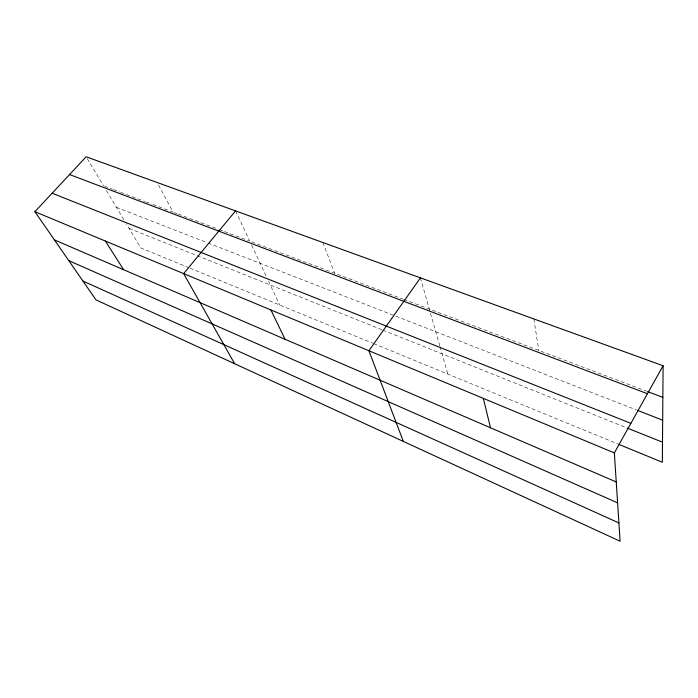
<?xml version="1.0" encoding="UTF-8"?>
<svg xmlns="http://www.w3.org/2000/svg" width="698" height="698" viewBox="0 0 698 698"><rect width="100%" height="100%" fill="white"/><g stroke="black" fill="none" stroke-linecap="round" stroke-linejoin="round"><path stroke-width="0.52" stroke-dasharray="3.49 2.62" d="M104.578 186.244L112.64 189.298M113.652 189.673L119.698 191.959M120.702 192.343L144.887 201.486M145.899 201.87L151.946 204.156M152.949 204.54L173.104 212.157L157.617 183.426M174.116 212.541L177.144 213.684M178.147 214.068L218.491 229.319M219.504 229.703L223.535 231.23M224.547 231.614L248.75 240.766M251.786 241.909L402.851 299.041M403.872 299.425L646.584 391.212M116.418 207.306L206.957 242.59M207.96 242.974L636.384 409.927M129.043 228.386L381.885 329.718M382.888 330.119L626.28 427.673M188.992 267.744L140.752 247.912L126.303 223.796M189.996 268.154L372.619 343.198M373.622 343.608L618.192 444.111M87.233 158.586L103.574 185.869M106.366 190.528L124.104 220.132M235.575 210.892L249.762 241.15M251.568 245.007L266.174 276.138M268.477 281.067L279.715 305.026M322.825 242.503L334.691 273.267M420.432 277.848L430.186 312.137M430.483 313.175L439.766 345.798M440.054 346.81L447.819 374.102M533.874 318.942L538.786 350.448"/><path stroke-width="1.05" d="M663.1 365.743L614.345 452.915L620.112 541.229L95.992 299.887L34.9 211.703L86.142 156.771L663.1 365.743L662.341 462.25L619.196 444.521M420.432 277.848L368.91 350.745L403.339 441.415M235.575 210.892L183.626 273.616L234.659 363.737M647.596 391.595L662.847 397.363M69.556 174.544L647.456 393.724M637.396 410.319L662.672 420.17M52.141 193.215L630.879 423.346M627.284 428.075L662.498 442.183M34.9 211.703L614.345 452.915M54.435 239.903L616.238 481.952M68.814 260.659L617.599 502.839M82.931 281.032L618.917 522.942M105.407 241.054L123.598 269.698M270.903 309.947L285.063 339.272M483.33 398.375L490.52 427.787"/></g></svg>
